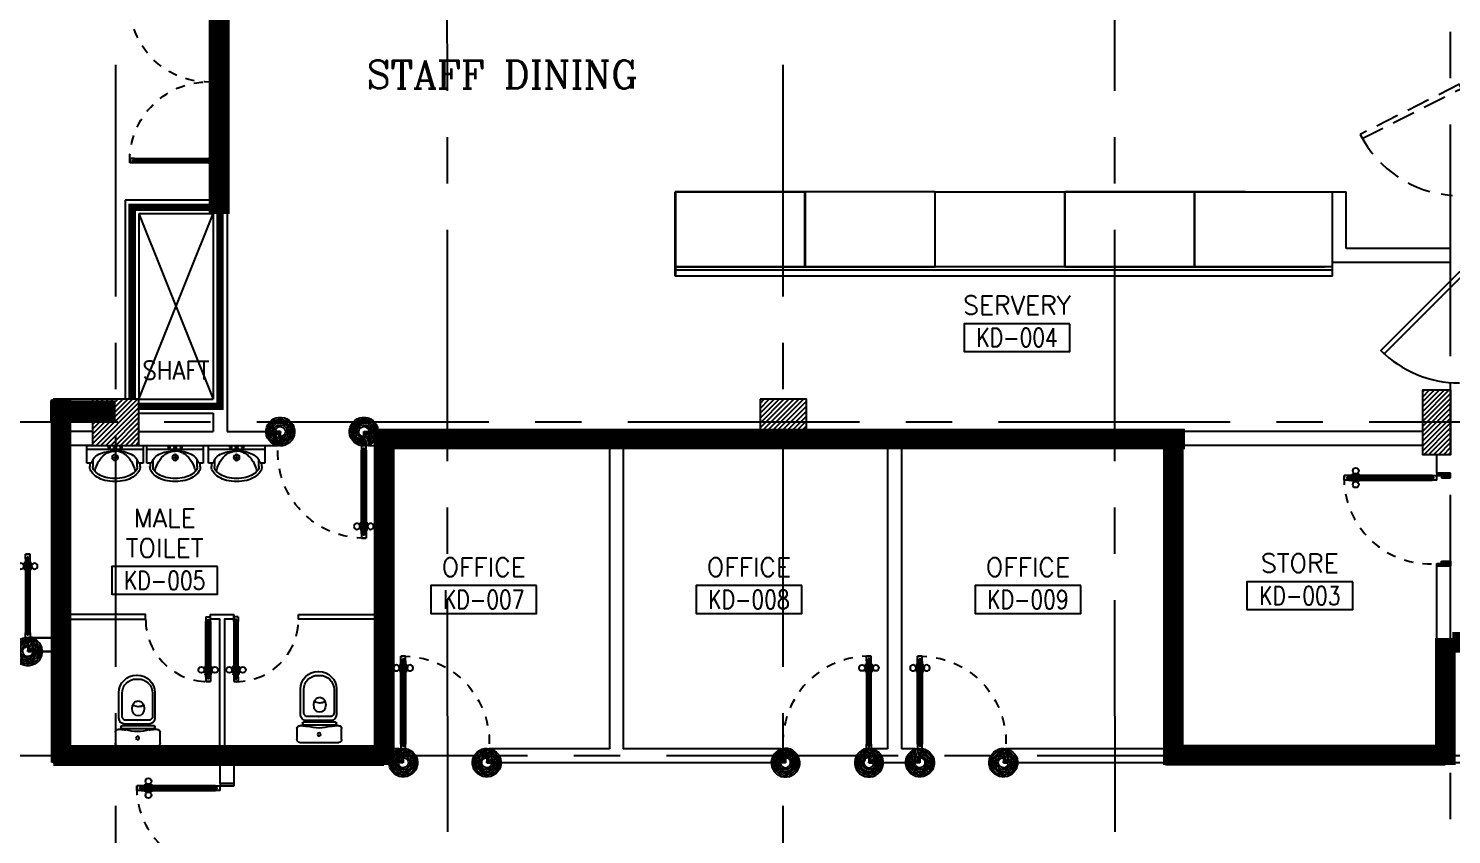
# Model space of a CAD drawing. Extents: x 417866.9 to 417960.2, y 43448 to 43538.2.
# Drawn here: x 417890.55 to 417905.91, y 43506.84 to 43515.55 of the extents above; entities that cross this region are included whole.
import ezdxf
from ezdxf.enums import TextEntityAlignment as Align

# ---------------------------------------------------------------- set-up
doc = ezdxf.new("R2010")
doc.units = 0
doc.header["$MEASUREMENT"] = 0
doc.linetypes.add('CENTERX2', pattern=[4, 2.5, -0.5, 0.5, -0.5])
doc.linetypes.add('HIDDEN', pattern=[0.375, 0.25, -0.125])
doc.layers.get('0').update_dxf_attribs({"linetype": 'CONTINUOUS'})
for name, color, linetype in [('AXES', 11, 'CENTERX2'), ('COL', 2, 'CONTINUOUS'), ('DIM', 4, 'CONTINUOUS'), ('DOOR', 4, 'CONTINUOUS'), ('FireCompart', 7, 'HIDDEN'), ('firezone', 4, 'CONTINUOUS'), ('HAT', 8, 'CONTINUOUS'), ('PART', 9, 'CONTINUOUS'), ('RM-BOX', 2, 'CONTINUOUS'), ('RM-NAME', 2, 'CONTINUOUS'), ('RM-NO', 2, 'CONTINUOUS'), ('SHAFTS', 4, 'CONTINUOUS'), ('SLOPE', 8, 'CONTINUOUS'), ('SUNI-FUR', 3, 'CONTINUOUS'), ('WALL', 3, 'CONTINUOUS')]:
    doc.layers.add(name, color=color, linetype=linetype)
doc.layers.get('DIM').off()
doc.styles.add('ROMANC', font='romanc', dxfattribs={"height": 0.1})
doc.styles.add('ROMANS', font='ROMANS.shx', dxfattribs={"width": 0.6})
doc.styles.get("Standard").update_dxf_attribs({"font": 'TXT.shx'})
doc.linetypes.add('SMOKE', pattern='A,0.5,-0.2,["SMOKE",Standard,S=0.1,R=0,X=-0.1,Y=-0.05],-0.5', length=1.2)

# ---------------------------------------------------------------- blocks, each defined once
blk = doc.blocks.new('RM1')
at = {"layer": 'RM-BOX'}
blk.add_lwpolyline([(570, -200), (-570, -200), (-570, -500), (570, -500)], close=True, dxfattribs=at)
at = {"layer": 'RM-NAME', "style": 'ROMANS'}
for tag, p in [('ROOMNAME1', (0, 324)), ('ROOMNAME2', (0, 0))]:
    blk.add_attdef(tag, text='', height=200, dxfattribs=at).set_placement(p, align=Align.MIDDLE)
at = {"layer": 'RM-NO', "style": 'ROMANS', "width": 0.8}
blk.add_attdef('ROOMNO', text='', height=200, dxfattribs=at).set_placement((0, -350), align=Align.MIDDLE)
blk = doc.blocks.new('A$C272A55A0')
at = {"layer": 'DOOR', "color": 0, "linetype": 'ByBlock'}
for p, q in [((0, 900), (0, 1050)), ((50, 1050), (0, 1050)), ((25, 950), (50, 950)), ((25, 900), (25, 950)), ((50, 950), (50, 1050)), ((1750, 950), (1750, 1050)), ((1750, 1050), (1800, 1050)), ((1775, 950), (1750, 950)), ((1775, 900), (1775, 950)), ((1800, 1050), (1800, 900)), ((0, 900), (25, 900)), ((75, 900), (25, 900)), ((25, 850), (25, 900)), ((42, 850), (25, 850)), ((58, 870), (42, 870)), ((42, 870), (42, 850)), ((58, 850), (58, 870)), ((75, 850), (58, 850)), ((75, 900), (75, 850)), ((1725, 900), (1775, 900)), ((1725, 900), (1725, 850)), ((1725, 850), (1742, 850)), ((1742, 870), (1758, 870)), ((1742, 850), (1742, 870)), ((1758, 870), (1758, 850)), ((1758, 850), (1775, 850)), ((1800, 900), (1775, 900)), ((1775, 850), (1775, 900)), ((1718, 160), (1709, 160)), ((1709, 95), (1709, 160)), ((1725, 173), (1718, 173)), ((1718, 173), (1718, 83)), ((1718, 95), (1718, 160)), ((1775, 173), (1782, 173)), ((1782, 173), (1782, 83)), ((1782, 160), (1791, 160)), ((1782, 95), (1782, 160)), ((1791, 95), (1791, 160)), ((25, 50), (42, 50)), ((25, 50), (25, 0)), ((25, 0), (75, 0)), ((75, 0), (25, 0)), ((42, 50), (42, 30)), ((42, 30), (58, 30)), ((58, 50), (75, 50)), ((58, 50), (58, 30)), ((75, 50), (75, 0)), ((1718, 95), (1709, 95)), ((1725, 83), (1718, 83)), ((1742, 50), (1725, 50)), ((1725, 50), (1725, 0)), ((1775, 0), (1725, 0)), ((1725, 0), (1775, 0)), ((1742, 50), (1742, 30)), ((1758, 30), (1742, 30)), ((1775, 50), (1758, 50)), ((1758, 50), (1758, 30)), ((1775, 83), (1782, 83)), ((1775, 50), (1775, 0)), ((1782, 95), (1791, 95))]:
    blk.add_line(p, q, dxfattribs=at)
at = {"layer": 'DOOR', "color": 9, "linetype": 'ByBlock'}
for p, q in [((50, 1050), (0, 1010)), ((50, 1050), (0, 937)), ((50, 1050), (37, 950)), ((1750, 1050), (1800, 1010)), ((1750, 1050), (1800, 937)), ((1750, 1050), (1763, 950))]:
    blk.add_line(p, q, dxfattribs=at)
at = {"layer": 'DOOR', "linetype": 'ByBlock'}
for p, q in [((25, 850), (25, 50)), ((42, 850), (42, 50)), ((58, 850), (58, 50)), ((75, 50), (75, 850)), ((1725, 50), (1725, 850)), ((1742, 850), (1742, 50)), ((1758, 850), (1758, 50)), ((1775, 850), (1775, 50))]:
    blk.add_line(p, q, dxfattribs=at)
at = {"layer": 'DOOR', "color": 0, "linetype": 'ByBlock'}
for centre in [(1676, 128), (1824, 128)]:
    blk.add_circle(centre, 32.4, dxfattribs=at)
at = {"layer": 'DOOR', "color": 9, "linetype": 'ByBlock'}
for centre, radius, start, end in [((50, 1050), 54.4, 203.2074, 270), ((50, 1050), 74.4, 227.7764, 270), ((50, 1050), 94.4, 238.0182, 270), ((50, 1050), 114, 244.0838, 257.3774), ((50, 1050), 134, 248.1598, 259.28), ((50, 1050), 34.4, 180, 270), ((50, 1050), 14.4, 180, 270), ((1750, 1050), 14.4, 270, 0), ((1750, 1050), 34.4, 270, 0), ((1750, 1050), 54.4, 270, 336.7926), ((1750, 1050), 74.4, 270, 312.2236), ((1750, 1050), 94.4, 270, 301.9818), ((1750, 1050), 114, 282.6226, 295.9162), ((1750, 1050), 134, 280.72, 291.8402), ((50, 1050), 154, 251.1053, 256.2858), ((1750, 1050), 154, 283.7142, 288.8947)]:
    blk.add_arc(centre, radius, start, end, dxfattribs=at)
at = {"layer": 'DOOR', "linetype": 'HIDDEN', "ltscale": 0.5}
for centre, start, end in [((50, 851), 268.3174, 3.2965), ((1750, 851), 176.7035, 271.6826)]:
    blk.add_arc(centre, 851, start, end, dxfattribs=at)
at = {"layer": 'WALL', "linetype": 'ByBlock'}
blk.add_line((1800, 900), (1800, 1050), dxfattribs=at)
blk = doc.blocks.new('COL50')
at = {"layer": 'COL'}
blk.add_lwpolyline([(-250, 250), (-250, -250), (250, -250), (250, 250)], close=True, dxfattribs=at)
blk = doc.blocks.new('*X482')
at = {"color": 0}
for p, q in [((84179, 55117), (84663, 55601)), ((84179, 55170), (84610, 55601)), ((84179, 55223), (84557, 55601)), ((84179, 55276), (84504, 55601)), ((84179, 55329), (84451, 55601)), ((84179, 55382), (84398, 55601)), ((84179, 55435), (84345, 55601)), ((84179, 55488), (84292, 55601)), ((84179, 55541), (84239, 55601)), ((84179, 55594), (84186, 55601)), ((84216, 55101), (84679, 55564)), ((84269, 55101), (84679, 55511)), ((84322, 55101), (84679, 55458)), ((84375, 55101), (84679, 55405)), ((84428, 55101), (84679, 55352)), ((84481, 55101), (84679, 55299)), ((84534, 55101), (84679, 55246)), ((84587, 55101), (84679, 55193)), ((84640, 55101), (84679, 55140))]:
    blk.add_line(p, q, dxfattribs=at)
blk = doc.blocks.new('*X529')
at = {"color": 0}
for p, q in [((203889, 55131), (204359, 55601)), ((203889, 55184), (204306, 55601)), ((203889, 55237), (204253, 55601)), ((203889, 55290), (204199, 55601)), ((203889, 55343), (204146, 55601)), ((203889, 55396), (204093, 55601)), ((203889, 55449), (204040, 55601)), ((203889, 55502), (203987, 55601)), ((203889, 55555), (203934, 55601)), ((203912, 55101), (204389, 55578)), ((203965, 55101), (204389, 55525)), ((204018, 55101), (204389, 55472)), ((204071, 55101), (204389, 55419)), ((204124, 55101), (204389, 55366)), ((204177, 55101), (204389, 55313)), ((204230, 55101), (204389, 55260)), ((204283, 55101), (204389, 55207)), ((204336, 55101), (204389, 55154))]:
    blk.add_line(p, q, dxfattribs=at)
blk = doc.blocks.new('2')
at = {"layer": 'SUNI-FUR', "linetype": 'Continuous'}
for p, q in [((0.016, 0.724), (-0.003, 0.724)), ((0.014, 0.765), (0.004, 0.765)), ((-0.185, 0.576), (-0.185, 0.3)), ((-0.159, 0.57), (-0.159, 0.32)), ((-0.005, 0.487), (-0.029, 0.481)), ((0.019, 0.481), (-0.005, 0.487)), ((0.168, 0.32), (0.168, 0.57)), ((0.203, 0.3), (0.203, 0.576)), ((-0.065, 0.438), (-0.07, 0.406)), ((-0.07, 0.406), (-0.065, 0.375)), ((-0.029, 0.331), (-0.005, 0.326)), ((-0.005, 0.326), (0.019, 0.331)), ((0.06, 0.406), (0.055, 0.438)), ((0.057, 0.377), (0.06, 0.406)), ((-0.211, 0.18), (-0.17, 0.18)), ((-0.186, 0.199), (-0.186, 0.208)), ((-0.176, 0.218), (0.172, 0.218)), ((0.172, 0.189), (-0.176, 0.189)), ((-0.122, 0.237), (0.009, 0.237)), ((-0.113, 0.279), (0.008, 0.279)), ((0.001, 0.279), (0.123, 0.279)), ((0.008, 0.279), (0.001, 0.279)), ((0.009, 0.237), (0.14, 0.237)), ((0.174, 0.18), (0.211, 0.18)), ((0.174, 0.18), (0.174, 0.18)), ((0.182, 0.208), (0.182, 0.199)), ((-0.241, 0.03), (-0.241, 0.15)), ((0.211, 0), (-0.211, 0)), ((0.241, 0.15), (0.241, 0.03))]:
    blk.add_line(p, q, dxfattribs=at)
blk.add_circle((0.002, 0.087), 0.0184, dxfattribs=at)
for centre, radius, start, end in [((0.004, 0.576), 0.189, 90, 180), ((-0.005, 0.57), 0.154, 90, 180), ((0.014, 0.576), 0.189, 0, 90), ((0.014, 0.57), 0.154, 0, 90), ((0.013, 0.412), 0.082, 141.0758, 161.504), ((0.002, 0.421), 0.0682, 117.1532, 141.0758), ((-0.012, 0.421), 0.0682, 38.9242, 62.8468), ((-0.023, 0.412), 0.082, 18.496, 38.9242), ((-0.116, 0.322), 0.0432, 183.5129, 273.5129), ((0.013, 0.401), 0.082, 198.496, 218.9242), ((-0.007, 0.537), 0.112, 239.4234, 302.9162), ((0.002, 0.392), 0.0682, 218.9242, 242.8468), ((-0.012, 0.392), 0.0682, 297.1532, 321.0758), ((-0.029, 0.406), 0.0901, 321.0758, 341.504), ((0.125, 0.322), 0.0432, 266.4871, 356.4871), ((-0.211, 0.15), 0.03, 90, 180), ((-0.176, 0.208), 0.01, 90, 180), ((-0.176, 0.199), 0.01, 180, 270), ((-0.122, 0.3), 0.063, 180, 270), ((-0.201, -0.252), 0.433, 79.7535, 85.8109), ((0.075, 1.126), 0.973, 258.1938, 265.7347), ((-0.07, 1.126), 0.973, 274.2653, 281.8062), ((0.206, -0.252), 0.433, 94.1891, 100.2465), ((0.14, 0.3), 0.063, 270, 0), ((0.172, 0.208), 0.01, 0, 90), ((0.172, 0.199), 0.01, 270, 0), ((0.211, 0.15), 0.03, 0, 90), ((-0.211, 0.03), 0.03, 180, 270), ((0.211, 0.03), 0.03, 270, 0)]:
    blk.add_arc(centre, radius, start, end, dxfattribs=at)
blk = doc.blocks.new('A$C24ED45A6')
at = {"layer": 'DOOR', "color": 0, "linetype": 'ByBlock'}
for p, q in [((925, 1100), (925, 1150)), ((925, 1150), (975, 1150)), ((975, 1150), (925, 1150)), ((942, 1100), (925, 1100)), ((942, 1100), (942, 1120)), ((958, 1120), (942, 1120)), ((958, 1100), (958, 1120)), ((975, 1100), (958, 1100)), ((975, 1100), (975, 1150)), ((909, 1055), (909, 990)), ((918, 1055), (909, 1055)), ((918, 990), (909, 990)), ((918, 978), (918, 1068)), ((925, 1068), (918, 1068)), ((918, 1055), (918, 990)), ((925, 978), (918, 978)), ((975, 1068), (982, 1068)), ((975, 978), (982, 978)), ((982, 978), (982, 1068)), ((982, 1055), (982, 990)), ((982, 1055), (991, 1055)), ((982, 990), (991, 990)), ((991, 1055), (991, 990)), ((925, 150), (925, 200)), ((925, 200), (942, 200)), ((942, 200), (942, 180)), ((942, 180), (958, 180)), ((958, 180), (958, 200)), ((958, 200), (975, 200)), ((975, 200), (975, 150)), ((0, 0), (0, 150)), ((0, 150), (25, 150)), ((50, 0), (0, 0)), ((25, 150), (25, 100)), ((25, 100), (50, 100)), ((50, 100), (50, 0)), ((925, 150), (975, 150)), ((975, 100), (950, 100)), ((950, 100), (950, 0)), ((1000, 150), (975, 150)), ((975, 150), (975, 100)), ((1000, 150), (1000, 0)), ((950, 0), (1000, 0))]:
    blk.add_line(p, q, dxfattribs=at)
at = {"layer": 'DOOR', "linetype": 'ByBlock'}
for p, q in [((925, 1100), (925, 200)), ((942, 200), (942, 1100)), ((958, 200), (958, 1100)), ((975, 200), (975, 1100))]:
    blk.add_line(p, q, dxfattribs=at)
at = {"layer": 'DOOR', "color": 9, "linetype": 'ByBlock'}
for p, q in [((50, 0), (0, 114)), ((50, 0), (0, 40)), ((50, 0), (37, 100)), ((950, 0), (1000, 114)), ((950, 0), (963, 100)), ((950, 0), (1000, 40))]:
    blk.add_line(p, q, dxfattribs=at)
at = {"layer": 'DOOR', "color": 0, "linetype": 'ByBlock'}
for centre in [(876, 1023), (1024, 1023)]:
    blk.add_circle(centre, 32.4, dxfattribs=at)
at = {"layer": 'DOOR', "linetype": 'HIDDEN', "ltscale": 0.5}
blk.add_arc((950, 222), 928, 88.456, 184.4816, dxfattribs=at)
at = {"layer": 'DOOR', "color": 9, "linetype": 'ByBlock'}
for centre, radius, start, end in [((50, 0), 154, 103.7142, 108.8947), ((50, 0), 134, 100.72, 111.8402), ((50, 0), 114, 102.6226, 115.9162), ((50, 0), 94.4, 90, 121.9818), ((50, 0), 74.4, 90, 132.2236), ((50, 0), 54.4, 90, 156.7926), ((50, 0), 34.4, 90, 180), ((50, 0), 14.4, 90, 180), ((950, 0), 94.4, 58.0182, 90), ((950, 0), 74.4, 47.7764, 90), ((950, 0), 54.4, 23.2074, 90), ((950, 0), 34.4, 0, 90), ((950, 0), 14.4, 0, 90), ((950, 0), 134, 68.1598, 79.28), ((950, 0), 114, 64.0838, 77.3774), ((950, 0), 154, 71.1053, 76.2858)]:
    blk.add_arc(centre, radius, start, end, dxfattribs=at)
at = {"layer": 'WALL'}
blk.add_line((1000, 0), (1000, 150), dxfattribs=at)
blk = doc.blocks.new('fe-door')
at = {"layer": 'DOOR', "color": 0, "linetype": 'ByBlock'}
for p, q in [((-900, 1775), (-900, 1725)), ((-900, 1725), (-900, 1775)), ((-850, 1775), (-900, 1775)), ((-850, 1725), (-900, 1725)), ((-870, 1758), (-870, 1742)), ((-850, 1758), (-870, 1758)), ((-850, 1742), (-870, 1742)), ((-850, 1775), (-850, 1758)), ((-850, 1742), (-850, 1725)), ((-818, 1775), (-818, 1782)), ((-728, 1782), (-818, 1782)), ((-818, 1725), (-818, 1718)), ((-728, 1718), (-818, 1718)), ((-805, 1782), (-805, 1791)), ((-805, 1791), (-740, 1791)), ((-805, 1782), (-740, 1782)), ((-805, 1718), (-805, 1709)), ((-805, 1718), (-740, 1718)), ((-805, 1709), (-740, 1709)), ((-740, 1782), (-740, 1791)), ((-740, 1718), (-740, 1709)), ((-728, 1775), (-728, 1782)), ((-728, 1725), (-728, 1718)), ((-50, 1758), (-50, 1775)), ((-50, 1775), (0, 1775)), ((-30, 1758), (-50, 1758)), ((-50, 1725), (-50, 1742)), ((-50, 1742), (-30, 1742)), ((0, 1725), (-50, 1725)), ((-30, 1742), (-30, 1758)), ((150, 1800), (0, 1800)), ((0, 1800), (0, 1775)), ((0, 1725), (0, 1775)), ((0, 1775), (150, 1775)), ((150, 1775), (150, 1800)), ((0, 75), (0, 25)), ((0, 75), (50, 75)), ((0, 0), (0, 25)), ((0, 25), (50, 25)), ((150, 25), (0, 25)), ((0, 0), (150, 0)), ((30, 58), (30, 42)), ((50, 58), (30, 58)), ((30, 42), (50, 42)), ((50, 75), (50, 58)), ((50, 42), (50, 25)), ((150, 25), (150, 0)), ((850, 58), (850, 75)), ((850, 75), (900, 75)), ((850, 58), (870, 58)), ((850, 25), (850, 42)), ((850, 42), (870, 42)), ((850, 25), (900, 25)), ((870, 42), (870, 58)), ((900, 25), (900, 75)), ((900, 75), (900, 25))]:
    blk.add_line(p, q, dxfattribs=at)
at = {"layer": 'DOOR', "linetype": 'ByBlock'}
for p, q in [((-50, 1775), (-850, 1775)), ((-50, 1758), (-850, 1758)), ((-50, 1742), (-850, 1742)), ((-850, 1725), (-50, 1725)), ((850, 75), (50, 75)), ((50, 58), (850, 58)), ((50, 42), (850, 42)), ((50, 25), (850, 25))]:
    blk.add_line(p, q, dxfattribs=at)
at = {"layer": 'DOOR', "color": 0, "linetype": 'ByBlock'}
for centre in [(-773, 1824), (-773, 1676)]:
    blk.add_circle(centre, 32.4, dxfattribs=at)
at = {"layer": 'DOOR', "linetype": 'HIDDEN', "ltscale": 0.5}
for centre, start, end in [((-49, 1750), 178.3174, 273.2965), ((49, 50), 358.3174, 93.2965)]:
    blk.add_arc(centre, 851, start, end, dxfattribs=at)
at = {"layer": 'WALL'}
for p, q in [((0, 1800), (150, 1800)), ((0, 0), (150, 0))]:
    blk.add_line(p, q, dxfattribs=at)
at = {"layer": 'WALL', "linetype": 'ByBlock'}
blk.add_line((0, 1800), (150, 1800), dxfattribs=at)
blk = doc.blocks.new('3')
at = {"layer": 'SUNI-FUR', "linetype": 'Continuous'}
for p, q in [((-0.304, 0), (-0.304, -0.192)), ((0.304, 0), (-0.304, 0)), ((0.304, -0.192), (0.304, 0)), ((0.304, -0.039), (-0.304, -0.039)), ((-0.254, -0.192), (-0.239, -0.15)), ((-0.239, -0.228), (-0.239, -0.15)), ((0.032, -0.13), (-0.032, -0.13)), ((0.016, -0.021), (-0.015, -0.021)), ((0, -0.005), (0, -0.037)), ((0, -0.098), (0, -0.162)), ((0.239, -0.15), (0.254, -0.192)), ((0.239, -0.15), (0.239, -0.228)), ((-0.304, -0.192), (-0.254, -0.192)), ((-0.271, -0.228), (-0.271, -0.192)), ((0.254, -0.192), (0.304, -0.192)), ((0.271, -0.192), (0.271, -0.228))]:
    blk.add_line(p, q, dxfattribs=at)
for centre, radius in [((-0.065, -0.021), 0.0124), ((0, -0.13), 0.0325), ((0, -0.021), 0.0155), ((0.065, -0.021), 0.0124)]:
    blk.add_circle(centre, radius, dxfattribs=at)
for centre, radius, start, end in [((-0.085, -0.267), 0.193, 117.0377, 142.6695), ((0.104, -0.343), 0.328, 144.0392, 163.2739), ((-0.028, -0.365), 0.307, 103.0865, 118.1878), ((0.054, -0.312), 0.27, 118.7422, 143.0578), ((-0.008, -0.528), 0.47, 89.0532, 100.9895), ((-0.012, -0.189), 0.13, 84.8536, 119.4454), ((0, -0.527), 0.469, 78.0637, 90), ((0.003, -0.228), 0.168, 61.4441, 91.1678), ((-0.04, -0.297), 0.25, 35.9608, 60.2764), ((0.034, -0.367), 0.306, 62.9623, 78.0637), ((-0.104, -0.343), 0.328, 16.7261, 35.9608), ((0.085, -0.267), 0.193, 37.3305, 62.9623), ((-0.191, -0.235), 0.0807, 174.5539, 214.673), ((-0.083, -0.16), 0.212, 214.673, 239.0867), ((-0.187, -0.234), 0.0525, 173.0893, 213.2084), ((-0.083, -0.16), 0.18, 214.673, 239.0867), ((0.204, -0.373), 0.433, 163.2739, 167.375), ((0.089, -0.171), 0.167, 300.9133, 325.327), ((0.089, -0.171), 0.2, 300.9133, 325.327), ((-0.204, -0.373), 0.433, 12.7359, 16.7261), ((0.171, -0.228), 0.068, 325.327, 0), ((0.171, -0.228), 0.101, 325.327, 0), ((-0.035, -0.081), 0.305, 239.0867, 256.0699), ((-0.035, -0.081), 0.272, 239.0867, 256.0699), ((0, 0.062), 0.452, 256.0699, 270), ((0, 0.062), 0.419, 256.0699, 270), ((0, 0.062), 0.419, 270, 283.9301), ((0, 0.062), 0.452, 270, 283.9301), ((0.035, -0.081), 0.272, 283.9301, 300.9133), ((0.035, -0.081), 0.305, 283.9301, 300.9133)]:
    blk.add_arc(centre, radius, start, end, dxfattribs=at)

msp = doc.modelspace()

# ---------------------------------------------------------------- hatches: boundary and pattern name
at = {"layer": 'HAT'}
h = msp.add_hatch(dxfattribs=at)
h.set_pattern_fill('ANSI31', color=256, scale=0.3, style=0)
h.set_pattern_definition([(45, (417522.151385, 43448.763322), (-0.0265165043, 0.0265165043), [])])
h.paths.add_polyline_path([(417905.8966, 43511.2943), (417905.8966, 43511.6443), (417905.5966, 43511.6443), (417905.5966, 43511.2943)])
h.paths.add_polyline_path([(417905.5966, 43510.9443), (417905.8966, 43510.9443), (417905.8966, 43511.2943), (417905.5966, 43511.2943)])

# ---------------------------------------------------------------- linework, layer by layer
at = {"layer": 'AXES'}
for p, q in [((417891.4966, 43448.6529), (417891.4966, 43537.5491)), ((417898.6966, 43448.6529), (417898.6966, 43537.5491)), ((417905.8966, 43460.01), (417905.8966, 43537.1991)), ((417895.0966, 43466.8743), (417895.0678, 43525.6943)), ((417902.2966, 43466.8743), (417902.2678, 43525.6943)), ((417959.5194, 43511.2943), (417889.6966, 43511.2943)), ((417947.9366, 43507.6943), (417889.6966, 43507.6943))]:
    msp.add_line(p, q, dxfattribs=at)
at = {"layer": 'COL'}
for points in [[(417905.8966, 43511.6443), (417905.8966, 43510.9443), (417905.5966, 43510.9443), (417905.5966, 43511.6443)], [(417898.4466, 43511.5443), (417898.4466, 43511.0443), (417898.9466, 43511.0443), (417898.9466, 43511.5443)]]:
    msp.add_lwpolyline(points, close=True, dxfattribs=at)
at = {"layer": 'DOOR', "linetype": 'ByBlock'}
for p, q in [((417892.468, 43509.1943), (417892.468, 43509.1443)), ((417892.468, 43509.1943), (417892.518, 43509.1943)), ((417892.518, 43509.1443), (417892.518, 43509.1943)), ((417892.768, 43509.1443), (417892.768, 43509.1943)), ((417892.818, 43509.1943), (417892.768, 43509.1943)), ((417892.818, 43509.1943), (417892.818, 43509.1443)), ((417892.468, 43508.5443), (417892.468, 43509.1443)), ((417892.468, 43509.1443), (417892.485, 43509.1443)), ((417892.485, 43509.1443), (417892.485, 43509.1643)), ((417892.485, 43509.1643), (417892.501, 43509.1643)), ((417892.485, 43509.1443), (417892.485, 43508.5443)), ((417892.501, 43509.1643), (417892.501, 43509.1443)), ((417892.501, 43509.1443), (417892.501, 43508.5443)), ((417892.501, 43509.1443), (417892.518, 43509.1443)), ((417892.518, 43509.1443), (417892.518, 43508.5443)), ((417892.768, 43509.1443), (417892.768, 43508.5443)), ((417892.785, 43509.1443), (417892.768, 43509.1443)), ((417892.785, 43509.1643), (417892.785, 43509.1443)), ((417892.801, 43509.1643), (417892.785, 43509.1643)), ((417892.785, 43509.1443), (417892.785, 43508.5443)), ((417892.801, 43509.1443), (417892.801, 43509.1643)), ((417892.801, 43509.1443), (417892.801, 43508.5443)), ((417892.818, 43509.1443), (417892.801, 43509.1443)), ((417892.818, 43508.5443), (417892.818, 43509.1443)), ((417892.4608, 43508.6541), (417892.4518, 43508.6541)), ((417892.4518, 43508.5893), (417892.4518, 43508.6541)), ((417892.4608, 43508.5893), (417892.4518, 43508.5893)), ((417892.4608, 43508.5893), (417892.4608, 43508.6541)), ((417892.468, 43508.5767), (417892.4608, 43508.5767)), ((417892.4608, 43508.5667), (417892.4608, 43508.5767)), ((417892.518, 43508.5767), (417892.5252, 43508.5767)), ((417892.5252, 43508.6541), (417892.5342, 43508.6541)), ((417892.5252, 43508.5893), (417892.5252, 43508.6541)), ((417892.5252, 43508.5893), (417892.5342, 43508.5893)), ((417892.5252, 43508.5667), (417892.5252, 43508.5767)), ((417892.5342, 43508.5893), (417892.5342, 43508.6541)), ((417892.7608, 43508.6541), (417892.7518, 43508.6541)), ((417892.7518, 43508.5893), (417892.7518, 43508.6541)), ((417892.7608, 43508.5893), (417892.7518, 43508.5893)), ((417892.7608, 43508.5893), (417892.7608, 43508.6541)), ((417892.768, 43508.5767), (417892.7608, 43508.5767)), ((417892.7608, 43508.5667), (417892.7608, 43508.5767)), ((417892.818, 43508.5767), (417892.8252, 43508.5767)), ((417892.8252, 43508.6541), (417892.8342, 43508.6541)), ((417892.8252, 43508.5893), (417892.8252, 43508.6541)), ((417892.8252, 43508.5893), (417892.8342, 43508.5893)), ((417892.8252, 43508.5667), (417892.8252, 43508.5767)), ((417892.8342, 43508.5893), (417892.8342, 43508.6541)), ((417892.468, 43508.5667), (417892.4608, 43508.5667)), ((417892.485, 43508.5443), (417892.468, 43508.5443)), ((417892.468, 43508.5443), (417892.468, 43508.4943)), ((417892.485, 43508.5443), (417892.485, 43508.5243)), ((417892.518, 43508.5443), (417892.501, 43508.5443)), ((417892.501, 43508.5443), (417892.501, 43508.5243)), ((417892.518, 43508.5667), (417892.5252, 43508.5667)), ((417892.518, 43508.5443), (417892.518, 43508.4943)), ((417892.768, 43508.5667), (417892.7608, 43508.5667)), ((417892.768, 43508.5443), (417892.785, 43508.5443)), ((417892.768, 43508.5443), (417892.768, 43508.4943)), ((417892.768, 43508.4943), (417892.818, 43508.4943)), ((417892.818, 43508.4943), (417892.768, 43508.4943)), ((417892.785, 43508.5443), (417892.785, 43508.5243)), ((417892.785, 43508.5243), (417892.801, 43508.5243)), ((417892.801, 43508.5443), (417892.818, 43508.5443)), ((417892.801, 43508.5443), (417892.801, 43508.5243)), ((417892.818, 43508.5667), (417892.8252, 43508.5667)), ((417892.818, 43508.5443), (417892.818, 43508.4943))]:
    msp.add_line(p, q, dxfattribs=at)
at = {"layer": 'DOOR', "color": 97, "linetype": 'ByBlock'}
for p, q in [((417892.518, 43508.4943), (417892.468, 43508.4943)), ((417892.468, 43508.4943), (417892.518, 43508.4943)), ((417892.501, 43508.5243), (417892.485, 43508.5243))]:
    msp.add_line(p, q, dxfattribs=at)
at = {"layer": 'DOOR', "color": 11, "linetype": 'HIDDEN'}
msp.add_lwpolyline([(417904.9205, 43514.4033), (417904.943, 43514.3587), (417906.0142, 43514.8997), (417905.9916, 43514.9443), (417904.9205, 43514.4033, 0.2646419), (417905.9166, 43513.7443, 0.4142117)], format="xyb", dxfattribs=at)
at = {"layer": 'DOOR'}
msp.add_lwpolyline([(417905.1431, 43512.0708), (417905.1784, 43512.0354), (417906.027, 43512.884), (417905.9916, 43512.9193), (417905.1431, 43512.0708, 0.1989107), (417905.9916, 43511.7193, 0.4142117)], format="xyb", dxfattribs=at)
at = {"layer": 'DOOR', "linetype": 'ByBlock'}
for centre in [(417892.4195, 43508.6217), (417892.5665, 43508.6217), (417892.7195, 43508.6217), (417892.8665, 43508.6217)]:
    msp.add_circle(centre, 0.0324, dxfattribs=at)
at = {"layer": 'DOOR', "linetype": 'HIDDEN', "ltscale": 0.5}
for centre, start, end in [((417892.493, 43509.1689), 179.96077, 272.12255), ((417892.793, 43509.1689), 267.87745, 0.03923)]:
    msp.add_arc(centre, 0.675, start, end, dxfattribs=at)
at = {"layer": 'FireCompart', "const_width": 0.08}
msp.add_lwpolyline([(417891.7466, 43511.4675), (417892.621, 43511.4675), (417892.621, 43513.6145), (417891.6729, 43513.6145), (417891.6729, 43511.5443)], dxfattribs=at)
at = {"layer": 'firezone', "linetype": 'SMOKE', "const_width": 0.225}
for points in [[(417892.611, 43513.5443), (417892.611, 43516.1693)], [(417890.9045, 43507.6193), (417890.9045, 43511.5443)], [(417890.7863, 43511.4202), (417891.4966, 43511.4202)], [(417894.3216, 43511.1134), (417903.032, 43511.1134)], [(417894.3914, 43507.5934), (417894.3914, 43511.1943)], [(417902.9046, 43507.5934), (417902.9046, 43511.1943)], [(417905.8404, 43507.5934), (417905.8404, 43508.9667)], [(417905.9166, 43508.9191), (417913.3072, 43508.9191)], [(417890.8216, 43507.6963), (417894.3914, 43507.6963)], [(417902.8195, 43507.7015), (417905.8404, 43507.7015)]]:
    msp.add_lwpolyline(points, dxfattribs=at)
at = {"layer": 'PART'}
msp.add_line((417892.768, 43509.1693), (417892.768, 43509.2193), dxfattribs=at)
for points in [[(417890.9716, 43509.1693), (417891.818, 43509.1689), (417891.818, 43509.2193), (417890.9716, 43509.2193)], [(417892.768, 43509.2193), (417892.768, 43509.1693), (417892.668, 43509.1693), (417892.668, 43507.7923), (417892.618, 43507.7923), (417892.618, 43509.1693), (417892.518, 43509.1693), (417892.518, 43509.2193), (417892.768, 43509.2193)]]:
    msp.add_lwpolyline(points, dxfattribs=at)
msp.add_lwpolyline([(417893.468, 43509.2193), (417894.2986, 43509.2193), (417894.2986, 43509.1693), (417893.468, 43509.1689)], close=True, dxfattribs=at)
at = {"layer": 'SHAFTS'}
for p, q in [((417891.7466, 43511.5443), (417892.5466, 43513.5443)), ((417891.7466, 43513.5443), (417892.5466, 43511.5443))]:
    msp.add_line(p, q, dxfattribs=at)
at = {"layer": 'SLOPE', "linetype": 'ByBlock'}
for p, q in [((417897.5308, 43513.782), (417898.9308, 43513.782)), ((417898.9308, 43513.782), (417897.5308, 43513.782)), ((417898.9308, 43513.782), (417897.5308, 43513.782)), ((417897.5308, 43513.782), (417898.9308, 43513.782)), ((417897.5308, 43513.782), (417897.5308, 43512.972)), ((417897.5308, 43512.872), (417897.5308, 43513.782)), ((417897.5349, 43512.972), (417897.5349, 43513.782)), ((417897.5349, 43513.782), (417897.5349, 43512.872)), ((417898.9308, 43512.972), (417898.9308, 43513.782)), ((417898.9308, 43512.972), (417898.9308, 43513.782)), ((417898.9308, 43512.972), (417898.9308, 43513.782)), ((417898.9308, 43512.972), (417898.9308, 43513.782)), ((417898.9308, 43512.972), (417898.9308, 43513.782)), ((417898.9308, 43512.972), (417898.9308, 43513.782)), ((417898.9349, 43513.782), (417898.9349, 43512.972)), ((417900.3349, 43513.782), (417898.9349, 43513.782)), ((417900.3349, 43513.782), (417898.9349, 43513.782)), ((417898.9349, 43513.782), (417898.9349, 43512.972)), ((417900.3349, 43513.782), (417904.6216, 43513.782)), ((417900.3349, 43512.972), (417900.3349, 43513.782)), ((417900.3349, 43512.9721), (417900.3349, 43513.782)), ((417900.3349, 43513.782), (417901.7349, 43513.782)), ((417900.3349, 43512.9721), (417900.3349, 43513.782)), ((417900.3349, 43512.972), (417900.3349, 43513.782)), ((417903.1349, 43513.7821), (417901.7349, 43513.7821)), ((417901.7349, 43513.7821), (417901.7349, 43512.9721)), ((417901.7349, 43512.972), (417901.7349, 43513.782)), ((417901.7349, 43512.9721), (417901.7349, 43513.782)), ((417901.7349, 43513.782), (417901.7349, 43512.9721)), ((417903.1349, 43512.9721), (417903.1349, 43513.7821)), ((417903.1349, 43513.7821), (417903.1349, 43512.9721)), ((417903.1349, 43513.7821), (417903.1349, 43512.9721)), ((417903.6849, 43513.7821), (417903.1349, 43513.7821)), ((417903.6849, 43513.7821), (417903.1349, 43513.7821)), ((417903.1349, 43512.972), (417903.1349, 43513.782)), ((417903.1349, 43512.9721), (417903.1349, 43513.782)), ((417904.6216, 43512.8721), (417904.6216, 43513.782)), ((417897.5308, 43512.972), (417898.9308, 43512.972)), ((417897.5308, 43512.972), (417898.9308, 43512.972)), ((417897.5308, 43512.972), (417898.9308, 43512.972)), ((417897.5308, 43512.972), (417898.9308, 43512.972)), ((417898.9349, 43512.972), (417897.5308, 43512.972)), ((417898.9309, 43512.937), (417897.5308, 43512.937)), ((417898.9309, 43512.872), (417897.5308, 43512.872)), ((417898.9349, 43512.972), (417897.5349, 43512.972)), ((417898.9309, 43512.937), (417897.5659, 43512.937)), ((417900.3349, 43512.972), (417898.9349, 43512.972)), ((417898.9349, 43512.972), (417900.3349, 43512.972)), ((417898.9349, 43512.972), (417900.3349, 43512.972)), ((417900.3349, 43512.972), (417898.9349, 43512.972)), ((417900.3349, 43512.937), (417898.9349, 43512.937)), ((417900.3349, 43512.937), (417898.9349, 43512.937)), ((417900.3349, 43512.872), (417898.9349, 43512.872)), ((417901.7349, 43512.9721), (417900.3349, 43512.9721)), ((417901.7349, 43512.9721), (417900.3349, 43512.9721)), ((417901.7349, 43512.9721), (417900.3349, 43512.9721)), ((417901.7349, 43512.9721), (417900.3349, 43512.9721)), ((417904.6216, 43512.9721), (417900.3349, 43512.9721)), ((417901.7349, 43512.9721), (417900.3349, 43512.9721)), ((417901.7349, 43512.9721), (417900.3349, 43512.9721)), ((417901.7349, 43512.9721), (417900.3349, 43512.9721)), ((417901.7349, 43512.9721), (417900.3349, 43512.9721)), ((417901.7349, 43512.9721), (417900.3349, 43512.9721)), ((417904.6216, 43512.9371), (417900.3349, 43512.9371)), ((417901.7349, 43512.9371), (417900.3349, 43512.9371)), ((417901.7349, 43512.8721), (417900.3349, 43512.8721)), ((417901.7349, 43512.9721), (417903.1349, 43512.9721)), ((417903.1349, 43512.9721), (417901.7349, 43512.9721)), ((417903.1349, 43512.9371), (417901.7349, 43512.9371)), ((417903.1349, 43512.8721), (417901.7349, 43512.8721)), ((417904.5349, 43512.9721), (417903.1349, 43512.9721)), ((417903.1349, 43512.9721), (417904.5349, 43512.9721)), ((417903.1349, 43512.9721), (417904.5349, 43512.9721)), ((417904.5349, 43512.9371), (417903.1349, 43512.9371)), ((417904.6216, 43512.8721), (417903.1349, 43512.8721))]:
    msp.add_line(p, q, dxfattribs=at)
at = {"layer": 'WALL'}
for p, q in [((417892.5466, 43514.0693), (417892.6966, 43514.0693)), ((417892.5466, 43514.0693), (417892.5466, 43513.6943)), ((417892.6966, 43514.0693), (417892.6966, 43511.1943)), ((417891.5966, 43513.6943), (417891.5966, 43511.5443)), ((417892.5466, 43513.6943), (417891.5966, 43513.6943)), ((417892.0966, 43513.6943), (417891.5966, 43513.6943)), ((417891.5966, 43513.6943), (417891.5966, 43511.5443)), ((417904.6216, 43513.0193), (417904.6216, 43513.782)), ((417904.6216, 43513.782), (417904.7716, 43513.782)), ((417904.7716, 43513.1693), (417904.7716, 43513.782)), ((417891.7466, 43513.5443), (417891.7466, 43511.5443)), ((417892.5466, 43513.5443), (417891.7466, 43513.5443)), ((417891.7466, 43513.5443), (417891.7466, 43511.5443)), ((417892.0966, 43513.5443), (417891.7466, 43513.5443)), ((417892.5466, 43513.5443), (417892.5466, 43511.5443)), ((417905.8966, 43513.1693), (417904.7716, 43513.1693)), ((417905.8966, 43513.0193), (417905.8966, 43513.1693)), ((417905.8966, 43513.0193), (417904.6216, 43513.0193)), ((417905.8966, 43512.9193), (417905.8966, 43513.0193)), ((417905.8966, 43511.5443), (417905.8966, 43511.7193)), ((417890.8216, 43511.5443), (417890.8216, 43508.9693)), ((417890.8216, 43511.5443), (417890.8216, 43508.9693)), ((417891.2466, 43511.5443), (417890.8216, 43511.5443)), ((417891.2466, 43511.5443), (417890.8216, 43511.5443)), ((417891.2466, 43511.5443), (417890.8216, 43511.5443)), ((417891.7466, 43511.5443), (417892.5466, 43511.5443)), ((417891.7466, 43511.5443), (417892.0966, 43511.5443)), ((417891.2466, 43511.3943), (417890.9716, 43511.3943)), ((417890.9716, 43511.3943), (417890.9716, 43511.1943)), ((417891.7466, 43511.3943), (417892.5466, 43511.3943)), ((417892.5466, 43511.3943), (417892.5466, 43511.1943)), ((417891.2466, 43511.1943), (417890.9716, 43511.1943)), ((417891.7466, 43511.1943), (417892.5466, 43511.1943)), ((417892.6966, 43511.1943), (417893.2216, 43511.1943)), ((417893.2216, 43511.1943), (417893.2216, 43511.0443)), ((417894.2216, 43511.1943), (417898.4466, 43511.1943)), ((417894.2216, 43511.0443), (417894.2216, 43511.1943)), ((417905.5966, 43511.1943), (417898.9466, 43511.1943)), ((417890.9716, 43511.0443), (417890.9716, 43507.7693)), ((417890.9716, 43511.0443), (417890.9716, 43507.7693)), ((417891.2466, 43511.0443), (417890.9716, 43511.0443)), ((417891.2466, 43511.0443), (417890.9716, 43511.0443)), ((417891.7466, 43511.0443), (417893.2216, 43511.0443)), ((417894.2216, 43511.0443), (417894.3216, 43511.0443)), ((417894.3216, 43511.0443), (417894.3216, 43507.7693)), ((417894.4716, 43511.0443), (417894.4716, 43507.7693)), ((417894.4716, 43511.0443), (417896.8216, 43511.0443)), ((417896.8216, 43511.0443), (417896.8216, 43507.7693)), ((417896.9716, 43511.0443), (417896.9716, 43507.7693)), ((417896.9716, 43511.0443), (417898.4466, 43511.0443)), ((417899.8216, 43511.0443), (417898.9466, 43511.0443)), ((417899.8216, 43511.0443), (417899.8216, 43507.7693)), ((417902.8216, 43511.0443), (417899.9716, 43511.0443)), ((417899.9716, 43511.0443), (417899.9716, 43507.7693)), ((417902.8216, 43511.0443), (417902.8216, 43507.7693)), ((417902.9716, 43511.0443), (417902.9716, 43507.7693)), ((417905.5966, 43511.0443), (417902.9716, 43511.0443)), ((417905.7466, 43510.7454), (417905.7466, 43510.9443)), ((417905.7466, 43510.7454), (417905.8966, 43510.7454)), ((417905.7466, 43507.7693), (417905.7466, 43509.7454)), ((417905.7466, 43509.7454), (417905.8966, 43509.7454)), ((417890.8216, 43508.9693), (417890.5966, 43508.9693)), ((417890.5966, 43508.9693), (417890.5966, 43508.8193)), ((417890.5966, 43508.9693), (417890.5966, 43508.8193)), ((417890.5966, 43508.9693), (417890.8216, 43508.9693)), ((417890.8216, 43508.8193), (417890.5966, 43508.8193)), ((417890.5966, 43508.8193), (417890.8216, 43508.8193)), ((417890.8216, 43508.8193), (417890.8216, 43507.6193)), ((417890.8216, 43508.8193), (417890.8216, 43507.6193)), ((417894.3216, 43507.7693), (417890.9716, 43507.7693)), ((417892.343, 43507.7693), (417890.9716, 43507.7693)), ((417894.548, 43507.7693), (417894.4716, 43507.7693)), ((417894.548, 43507.7693), (417894.548, 43507.6193)), ((417896.8216, 43507.7693), (417895.548, 43507.7693)), ((417895.548, 43507.7693), (417895.548, 43507.6193)), ((417898.6716, 43507.7693), (417896.9716, 43507.7693)), ((417898.6716, 43507.7693), (417898.6716, 43507.6193)), ((417899.8216, 43507.7693), (417899.6716, 43507.7693)), ((417900.1216, 43507.7693), (417899.9716, 43507.7693)), ((417900.1216, 43507.7693), (417900.1216, 43507.6193)), ((417901.1216, 43507.7693), (417901.1216, 43507.6193)), ((417902.8216, 43507.7693), (417901.1216, 43507.7693)), ((417905.7466, 43507.7693), (417902.9716, 43507.7693)), ((417892.6216, 43507.6193), (417890.8216, 43507.6193)), ((417892.0966, 43507.6193), (417890.8216, 43507.6193)), ((417892.6216, 43507.3943), (417892.6216, 43507.6193)), ((417892.7716, 43507.3943), (417892.7716, 43507.6193)), ((417894.548, 43507.6193), (417892.7716, 43507.6193)), ((417898.6716, 43507.6193), (417895.548, 43507.6193)), ((417900.1216, 43507.6193), (417899.6716, 43507.6193)), ((417906.2666, 43507.6193), (417901.1216, 43507.6193)), ((417892.6216, 43507.3943), (417892.7716, 43507.3943))]:
    msp.add_line(p, q, dxfattribs=at)

# ---------------------------------------------------------------- block references
at = {"layer": 'COL', "xscale": 0.001000000047497451, "yscale": 0.0009999999892897904, "zscale": 0.001}
msp.add_blockref('COL50', (417891.4966, 43511.2943), dxfattribs=at)
at = {"layer": 'DIM', "xscale": 0.001000000047497451, "yscale": 0.0009999999892897904, "zscale": 0.001}
msp.add_blockref('fe-door', (417892.6216, 43505.5943), dxfattribs=at)
at = {"layer": 'DOOR', "color": 0, "yscale": 0.0009999999892897904, "zscale": 0.001}
for name, p, xscale, rotation in [('A$C272A55A0', (417891.6463, 43514.0693), -0.0009999999892897904, 270), ('A$C24ED45A6', (417893.2216, 43511.1943), -0.001000000047497451, 180), ('A$C24ED45A6', (417905.8966, 43509.7454), 0.0009999999892897904, 90), ('A$C272A55A0', (417888.7966, 43509.8697), -0.001000000047497451, 180), ('A$C272A55A0', (417888.7966, 43509.8697), -0.001000000047497451, 180)]:
    msp.add_blockref(name, p, dxfattribs=dict(at, xscale=xscale, rotation=rotation))
for p, xscale in [((417895.548, 43507.6193), -0.001000000047497451), ((417898.6716, 43507.6193), 0.001000000047497451), ((417901.1216, 43507.6193), -0.001000000047497451)]:
    msp.add_blockref('A$C24ED45A6', p, dxfattribs=dict(at, xscale=xscale))
at = {"layer": 'HAT', "xscale": 0.001000000047497451, "yscale": 0.0009999999892897904, "zscale": 0.001}
for p, values in [((417901.2193, 43512.5592), {'ROOMNO': 'KD-004', 'ROOMNAME2': 'SERVERY'}), ((417892.0232, 43509.9376), {'ROOMNO': 'KD-005', 'ROOMNAME2': 'TOILET', 'ROOMNAME1': 'MALE'}), ((417895.4657, 43509.731), {'ROOMNO': 'KD-007', 'ROOMNAME2': 'OFFICE'}), ((417898.3264, 43509.731), {'ROOMNO': 'KD-008', 'ROOMNAME2': 'OFFICE'}), ((417901.3363, 43509.731), {'ROOMNO': 'KD-009', 'ROOMNAME2': 'OFFICE'}), ((417904.27, 43509.7728), {'ROOMNO': 'KD-003', 'ROOMNAME2': 'STORE'})]:
    msp.add_blockref('RM1', p, dxfattribs=at).add_auto_attribs(values)
for name, p in [('*X482', (417807.0674, 43455.9433)), ('*X529', (417694.5581, 43455.9433))]:
    msp.add_blockref(name, p, dxfattribs=at)
at = {"layer": 'SUNI-FUR', "xscale": -1}
for name, p in [('3', (417891.4878, 43511.0443)), ('3', (417892.1365, 43511.0443)), ('3', (417892.7999, 43511.0443)), ('2', (417893.6917, 43507.8382)), ('2', (417891.7331, 43507.7989))]:
    msp.add_blockref(name, p, dxfattribs=at)

# ---------------------------------------------------------------- texts
at = {"layer": 'RM-NAME', "color": 2, "style": 'ROMANC'}
msp.add_text('STAFF DINING', height=0.3, dxfattribs=at).set_placement((417895.6681, 43515.049), align=Align.MIDDLE)
at = {"layer": 'RM-NAME', "style": 'ROMANS', "width": 0.9}
msp.add_text('SHAFT', height=0.2, dxfattribs=at).set_placement((417892.1463, 43511.8556), align=Align.MIDDLE)

doc.saveas('drawing.dxf')
